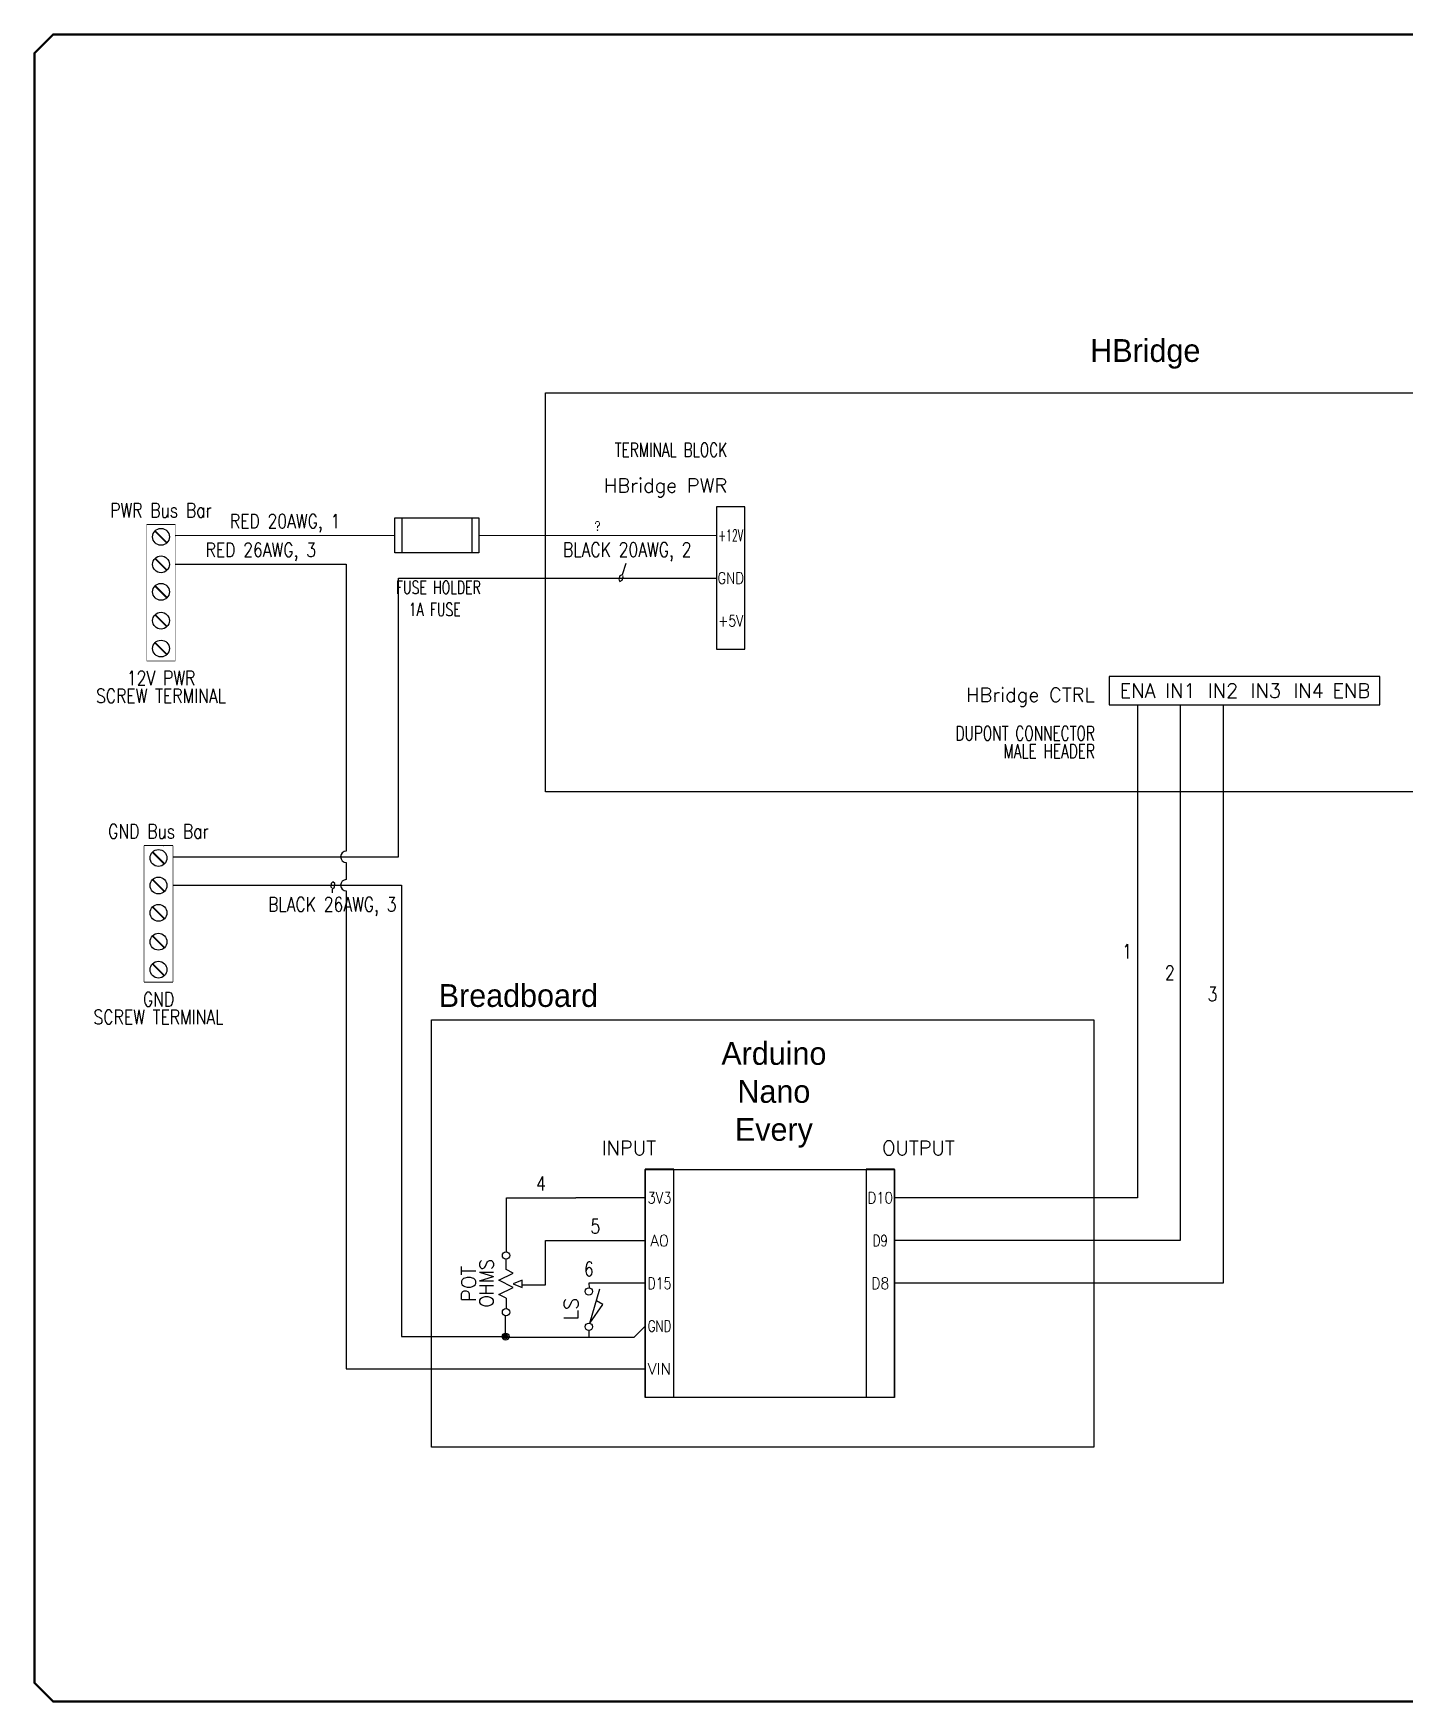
# Model space of a CAD drawing. Header units: inches. Extents: x 0 to 33.5, y 0 to 22.4.
# Drawn here: x 0.02 to 18.44, y 0.02 to 22.44 of the extents above; entities that cross this region are included whole.
import ezdxf
from ezdxf.enums import TextEntityAlignment as Align

# ---------------------------------------------------------------- set-up
doc = ezdxf.new("R2010")
doc.units = ezdxf.units.IN
doc.header["$MEASUREMENT"] = 0
doc.set_wipeout_variables(frame=1)
for name, color, linetype in [('BLACK 20AWG', 18, 'Continuous'), ('DESC', 150, 'Continuous'), ('LOC', 8, 'Continuous'), ('MISC', 7, 'Continuous'), ('RED 20AWG', 10, 'Continuous'), ('SYMS', 7, 'Continuous'), ('TAGS', 150, 'Continuous'), ('TERMS', 123, 'Continuous'), ('TITLE', 7, 'Continuous'), ('WIRENO', 76, 'Continuous'), ('WIRES', 7, 'Continuous'), ('XREF', 7, 'Continuous')]:
    doc.layers.add(name, color=color, linetype=linetype)
doc.styles.add('ITALIC', font='ITALIC')
doc.styles.add('SIMPLEX', font='SIMPLEX')
doc.styles.add('WD', font='romans.shx')

# ---------------------------------------------------------------- blocks, each defined once
blk = doc.blocks.new('NO_NUM_acade_title')
at = {"layer": 'TITLE', "const_width": 0.0312}
blk.add_lwpolyline([(30.594, 0.281), (30.594, 22.177), (30.344, 22.427), (0.281, 22.427), (0.031, 22.177), (0.031, 0.281), (0.281, 0.031), (30.344, 0.031)], close=True, dxfattribs=at)
at = {"layer": 'TITLE', "color": 1, "style": 'ITALIC'}
for tag, height, p in [('TITLE#1', 0.125, (32.156, 3.406)), ('TITLE#2', 0.125, (32.156, 3.204)), ('TITLE#3', 0.125, (32.156, 3.001)), ('TITLE#4', 0.125, (32.156, 2.799)), ('DWG#', 0.2, (32.156, 0.826))]:
    blk.add_attdef(tag, text='', height=height, dxfattribs=at).set_placement(p, align=Align.CENTER)
at = {"layer": 'TITLE', "color": 1, "style": 'SIMPLEX'}
blk.add_attdef('CAD#', (30.826, 1.958), '', height=0.0938, rotation=90, dxfattribs=at)
at = {"layer": 'TITLE', "color": 1}
for tag, p, height, style in [('ENGINEER', (31.237, 1.958), 0.0938, 'ITALIC'), ('CHKDBY', (32.424, 1.958), 0.0938, 'ITALIC'), ('JOB#', (31.464, 1.644), 0.0938, 'SIMPLEX'), ('DRAWNBY', (32.494, 1.644), 0.0938, 'ITALIC'), ('SCALE', (31.353, 1.344), 0.0938, 'SIMPLEX'), ('DATE', (32.408, 1.344), 0.0938, 'SIMPLEX'), ('SHTS', (32.532, 0.25), 0.2, 'ITALIC')]:
    blk.add_attdef(tag, p, '', height=height, dxfattribs=dict(at, style=style))
at = {"layer": 'TITLE', "color": 1, "style": 'ITALIC'}
blk.add_attdef('SH#', text='', height=0.2, dxfattribs=at).set_placement((31.881, 0.25), align=Align.RIGHT)
at = {"layer": 'TITLE', "color": 7, "flags": 9}
blk.add_attdef('WD_TB', (31.219, 0.031), '', height=0.125, dxfattribs=at)
blk = doc.blocks.new('HGND3')
for p, q in [((-0.125, 0.105), (-0.125, -1.086)), ((0.125, 0.105), (-0.125, 0.105)), ((0.125, -1.086), (0.125, 0.105)), ((-0.125, -1.086), (0.125, -1.086))]:
    blk.add_line(p, q)
at = {"style": 'WD', "width": 0.8}
for tag, p in [('INST', (0, 0.546)), ('LOC', (0, 0.39)), ('TAG1', (0, 0.234)), ('DESC1', (0, -1.239)), ('DESC2', (0, -1.395))]:
    blk.add_attdef(tag, text='', height=0.125, dxfattribs=at).set_placement(p, align=Align.MIDDLE_CENTER)
at = {"style": 'WD', "flags": 1}
for tag, p in [('ASSYCODE', (-0.125, 0.23)), ('CAT', (-0.125, 0.167)), ('MFG', (-0.125, 0.198)), ('FAMILY', (-0.125, 0.136))]:
    blk.add_attdef(tag, p, '', height=0.01, dxfattribs=at)
blk.add_wipeout([(0.125, 0.105), (0.125, -1.086), (-0.125, -1.086), (-0.125, 0.105)])
blk.add_wipeout([(0.125, 0.105), (0.125, -1.086), (-0.125, -1.086), (-0.125, 0.105)])
at = {"const_width": 0.0148}
for points in [[(0.052, -0.052), (-0.052, 0.052)], [(0.052, -0.293), (-0.052, -0.189)], [(0.052, -0.534), (-0.052, -0.43)], [(0.052, -0.787), (-0.052, -0.683)], [(0.052, -1.033), (-0.052, -0.928)]]:
    blk.add_lwpolyline(points, dxfattribs=at)
for centre in [(0, 0), (0, -0.241), (0, -0.482), (0, -0.735), (0, -0.98)]:
    blk.add_circle(centre, 0.0738)
at = {"style": 'WD'}
blk.add_text('(c) Douglas R. McAlexander', height=0.0001, dxfattribs=at).set_placement((0.041, 0.105))
at = {"style": 'WD', "flags": 1}
for tag, p in [('X4TERM01', (-0.125, 0.011)), ('X1TERM02', (0.125, 0.011)), ('X4TERM03', (-0.125, -0.239)), ('X1TERM04', (0.125, -0.239)), ('X4TERM05', (-0.125, -0.489)), ('X1TERM06', (0.125, -0.489)), ('X4TERM07', (-0.125, -0.739)), ('X1TERM08', (0.125, -0.739)), ('X4TERM09', (-0.125, -0.989)), ('X1TERM10', (0.125, -0.989))]:
    blk.add_attdef(tag, p, '', height=0.01, dxfattribs=at)
blk = doc.blocks.new('HCN1_14J_E78')
at = {"layer": 'SYMS'}
for p, q in [((0, 0.25), (-0.25, 0.25)), ((-0.25, 0.25), (-0.25, -1)), ((0, -1), (0, 0.25)), ((-0.25, -1), (0, -1))]:
    blk.add_line(p, q, dxfattribs=at)
at = {"layer": 'SYMS', "style": 'WD', "width": 0.7}
for tag, p in [('INST', (-0.156, 1)), ('LOC', (-0.156, 0.844)), ('DESC1', (-0.156, 0.688)), ('DESC2', (-0.156, 0.531))]:
    blk.add_attdef(tag, text='', height=0.125, dxfattribs=at).set_placement(p, align=Align.RIGHT)
at = {"layer": 'SYMS', "style": 'WD'}
blk.add_attdef('TAG1', text='', height=0.125, dxfattribs=at).set_placement((-0.156, 0.375), align=Align.RIGHT)
at = {"layer": 'SYMS', "style": 'WD', "width": 0.8}
blk.add_attdef('XREF', (1, 0.375), '', height=0.125, dxfattribs=at)
at = {"layer": 'SYMS', "linetype": 'Continuous', "style": 'WD', "flags": 8}
for tag, p in [('TERMDESC01J', (-0.35, 0.05)), ('TERMDESC02J', (-0.35, -0.325)), ('TERMDESC03J', (-0.35, -0.7))]:
    blk.add_attdef(tag, text='', height=0.1, dxfattribs=at).set_placement(p, align=Align.RIGHT)
at = {"layer": 'SYMS', "style": 'WD'}
for tag, p, flags in [('ACE_FLAG', (0.048, 0.146), 9), ('X4TERM01J', (-0.25, 0), 1), ('FAMILY', (0.048, 0.121), 9), ('WDBLKNAM', (0.175, 0.125), 9), ('X4TERM02J', (-0.25, -0.375), 1), ('X4TERM03J', (-0.25, -0.75), 1), ('X8LINK', (-0.125, -1.125), 1)]:
    blk.add_attdef(tag, p, '', height=0.01, dxfattribs=dict(at, flags=flags))
at = {"layer": 'SYMS', "linetype": 'Continuous', "style": 'WD', "flags": 8}
for tag, p in [('TERM01J', (-0.125, 0)), ('TERM02J', (-0.125, -0.375)), ('TERM03J', (-0.125, -0.75))]:
    blk.add_attdef(tag, text='', height=0.1, dxfattribs=at).set_placement(p, align=Align.MIDDLE_CENTER)
at = {"layer": 'SYMS', "color": 7, "style": 'WD'}
for tag, p in [('X4_TINY_DOT_DONT_REMOVE_01J', (-0.25, 0)), ('X4_TINY_DOT_DONT_REMOVE_02J', (-0.25, -0.375)), ('X4_TINY_DOT_DONT_REMOVE_03J', (-0.25, -0.75))]:
    blk.add_attdef(tag, p, '', height=0.0001, dxfattribs=at)
at = {"layer": 'SYMS', "linetype": 'Continuous', "style": 'WD', "flags": 9}
for tag, p in [('ASSYCODE', (0.046, 0.065)), ('MFG', (0.051, 0.078)), ('CAT', (0.052, 0.098))]:
    blk.add_attdef(tag, text='', height=0.01, dxfattribs=at).set_placement(p, align=Align.CENTER)
at = {"layer": 'SYMS', "linetype": 'Continuous', "style": 'WD', "flags": 8}
for tag, p in [('X4WIRE01J', (-0.35, -0.05)), ('X4WIRE02J', (-0.35, -0.425)), ('X4WIRE03J', (-0.35, -0.8))]:
    blk.add_attdef(tag, text='', height=0.1, dxfattribs=at).set_placement(p, align=Align.TOP_RIGHT)
blk = doc.blocks.new('HCN1_14J_1072')
at = {"layer": 'SYMS'}
for p, q in [((0, 0.25), (-0.25, 0.25)), ((-0.25, 0.25), (-0.25, -1.75)), ((0, -1.75), (0, 0.25)), ((-0.25, -1.75), (0, -1.75))]:
    blk.add_line(p, q, dxfattribs=at)
at = {"layer": 'SYMS', "style": 'WD', "width": 0.7}
for tag, p in [('INST', (-0.156, 1)), ('LOC', (-0.156, 0.844)), ('DESC1', (-0.156, 0.688)), ('DESC2', (-0.156, 0.531))]:
    blk.add_attdef(tag, text='', height=0.125, dxfattribs=at).set_placement(p, align=Align.RIGHT)
at = {"layer": 'SYMS', "style": 'WD'}
blk.add_attdef('TAG1', text='', height=0.125, dxfattribs=at).set_placement((-0.156, 0.375), align=Align.RIGHT)
at = {"layer": 'SYMS', "style": 'WD', "width": 0.8}
blk.add_attdef('XREF', (1, 0.375), '', height=0.125, dxfattribs=at)
at = {"layer": 'SYMS', "linetype": 'Continuous', "style": 'WD', "flags": 8}
for tag, p in [('TERMDESC01J', (-0.35, 0.05)), ('TERMDESC02J', (-0.35, -0.325)), ('TERMDESC03J', (-0.35, -0.7)), ('TERMDESC04J', (-0.35, -1.075)), ('TERMDESC05J', (-0.35, -1.45))]:
    blk.add_attdef(tag, text='', height=0.1, dxfattribs=at).set_placement(p, align=Align.RIGHT)
at = {"layer": 'SYMS', "style": 'WD'}
for tag, p, flags in [('ACE_FLAG', (0.048, 0.146), 9), ('X4TERM01J', (-0.25, 0), 1), ('FAMILY', (0.048, 0.121), 9), ('WDBLKNAM', (0.175, 0.125), 9), ('X4TERM02J', (-0.25, -0.375), 1), ('X4TERM03J', (-0.25, -0.75), 1), ('X4TERM04J', (-0.25, -1.125), 1), ('X4TERM05J', (-0.25, -1.5), 1), ('X8LINK', (-0.125, -1.875), 1)]:
    blk.add_attdef(tag, p, '', height=0.01, dxfattribs=dict(at, flags=flags))
at = {"layer": 'SYMS', "linetype": 'Continuous', "style": 'WD', "flags": 8}
for tag, p in [('TERM01J', (-0.125, 0)), ('TERM02J', (-0.125, -0.375)), ('TERM03J', (-0.125, -0.75)), ('TERM04J', (-0.125, -1.125)), ('TERM05J', (-0.125, -1.5))]:
    blk.add_attdef(tag, text='', height=0.1, dxfattribs=at).set_placement(p, align=Align.MIDDLE_CENTER)
at = {"layer": 'SYMS', "color": 7, "style": 'WD'}
for tag, p in [('X4_TINY_DOT_DONT_REMOVE_01J', (-0.25, 0)), ('X4_TINY_DOT_DONT_REMOVE_02J', (-0.25, -0.375)), ('X4_TINY_DOT_DONT_REMOVE_03J', (-0.25, -0.75)), ('X4_TINY_DOT_DONT_REMOVE_04J', (-0.25, -1.125)), ('X4_TINY_DOT_DONT_REMOVE_05J', (-0.25, -1.5))]:
    blk.add_attdef(tag, p, '', height=0.0001, dxfattribs=at)
at = {"layer": 'SYMS', "linetype": 'Continuous', "style": 'WD', "flags": 9}
for tag, p in [('ASSYCODE', (0.046, 0.065)), ('MFG', (0.051, 0.078)), ('CAT', (0.052, 0.098))]:
    blk.add_attdef(tag, text='', height=0.01, dxfattribs=at).set_placement(p, align=Align.CENTER)
at = {"layer": 'SYMS', "linetype": 'Continuous', "style": 'WD', "flags": 8}
for tag, p in [('X4WIRE01J', (-0.35, -0.05)), ('X4WIRE02J', (-0.35, -0.425)), ('X4WIRE03J', (-0.35, -0.8)), ('X4WIRE04J', (-0.35, -1.175)), ('X4WIRE05J', (-0.35, -1.55))]:
    blk.add_attdef(tag, text='', height=0.1, dxfattribs=at).set_placement(p, align=Align.TOP_RIGHT)
blk = doc.blocks.new('HCN1_11J_115A$$2')
at = {"layer": 'SYMS'}
for p, q in [((0.25, 0.25), (0, 0.25)), ((0, 0.25), (0, -1.75)), ((0.25, -1.75), (0.25, 0.25)), ((0, -1.75), (0.25, -1.75))]:
    blk.add_line(p, q, dxfattribs=at)
at = {"layer": 'DESC', "style": 'WD', "width": 0.7}
for tag, p in [('DESC1', (0.141, 0.688)), ('DESC2', (0.141, 0.531))]:
    blk.add_attdef(tag, p, '', height=0.125, dxfattribs=at)
at = {"layer": 'LOC', "style": 'WD', "width": 0.7}
for tag, p in [('INST', (0.141, 1)), ('LOC', (0.141, 0.844))]:
    blk.add_attdef(tag, p, '', height=0.125, dxfattribs=at)
at = {"layer": 'MISC', "style": 'WD'}
for tag, p, flags in [('ACE_FLAG', (0.048, 0.146), 9), ('FAMILY', (0.048, 0.121), 9), ('WDBLKNAM', (0.175, 0.125), 9), ('X1TERM01J', (0.25, 0), 1), ('X1TERM02J', (0.25, -0.375), 1), ('X1TERM03J', (0.25, -0.75), 1), ('X8LINK', (0.125, -1.875), 1)]:
    blk.add_attdef(tag, p, '', height=0.01, dxfattribs=dict(at, flags=flags))
at = {"layer": 'MISC', "style": 'WD', "flags": 9}
for tag, p in [('ASSYCODE', (0.046, 0.065)), ('MFG', (0.051, 0.078)), ('CAT', (0.052, 0.098))]:
    blk.add_attdef(tag, text='', height=0.01, dxfattribs=at).set_placement(p, align=Align.CENTER)
at = {"layer": 'MISC', "style": 'WD'}
for tag, p in [('X1_TINY_DOT_DONT_REMOVE_01J', (0.25, 0)), ('X1_TINY_DOT_DONT_REMOVE_02J', (0.25, -0.375)), ('X1_TINY_DOT_DONT_REMOVE_03J', (0.25, -0.75))]:
    blk.add_attdef(tag, p, '', height=0.0001, dxfattribs=at)
at = {"layer": 'MISC', "style": 'WD', "flags": 8}
for tag, p in [('X1WIRE01J', (0.35, -0.05)), ('X1WIRE02J', (0.35, -0.425)), ('X1WIRE03J', (0.35, -0.8))]:
    blk.add_attdef(tag, text='', height=0.1, dxfattribs=at).set_placement(p, align=Align.TOP_LEFT)
at = {"layer": 'TAGS', "style": 'WD'}
blk.add_attdef('TAG1', (0.141, 0.375), '', height=0.125, dxfattribs=at)
at = {"layer": 'TERMS', "style": 'WD', "flags": 8}
for tag, p in [('TERMDESC01J', (0.35, 0.05)), ('TERMDESC02J', (0.35, -0.325)), ('TERMDESC03J', (0.35, -0.7))]:
    blk.add_attdef(tag, p, '', height=0.1, dxfattribs=at)
for tag, p in [('TERM01J', (0.125, 0)), ('TERM02J', (0.125, -0.375)), ('TERM03J', (0.125, -0.75))]:
    blk.add_attdef(tag, text='', height=0.1, dxfattribs=at).set_placement(p, align=Align.MIDDLE_CENTER)
at = {"layer": 'XREF', "style": 'WD', "width": 0.8}
blk.add_attdef('XREF', (1, 0.375), '', height=0.125, dxfattribs=at)
blk = doc.blocks.new('HVR1TZ')
for p, q in [((-0.125, 0), (-0.217, 0)), ((-0.125, 0), (-0.094, 0.062)), ((-0.094, 0.062), (-0.031, -0.062)), ((-0.031, -0.062), (0.031, 0.062)), ((0.031, 0.062), (0.094, -0.062)), ((0.094, -0.062), (0.125, 0)), ((0.125, 0), (0.217, 0)), ((0, -0.062), (-0.031, -0.141)), ((-0.031, -0.141), (0.031, -0.141)), ((0.031, -0.141), (0, -0.062))]:
    blk.add_line(p, q)
for centre in [(-0.249, 0), (0.249, 0)]:
    blk.add_circle(centre, 0.0322)
at = {"style": 'WD'}
for tag, width, p in [('INST', 0.7, (0, 0.904)), ('LOC', 0.7, (0, 0.734)), ('DESC1', 0.7, (0, 0.578)), ('DESC2', 0.7, (0, 0.422)), ('RATING1', 0.9, (0.006, 0.109))]:
    blk.add_attdef(tag, text='', height=0.125, dxfattribs=dict(at, width=width)).set_placement(p, align=Align.CENTER)
blk.add_attdef('TAG1', text='', height=0.125, dxfattribs=at).set_placement((0, 0.266), align=Align.CENTER)
for tag, p, height, flags in [('FAMILY', (0.205, 0.324), 0.01, 9), ('X4TERM01', (-0.281, 0), 0.0125, 1), ('X2TERM01', (-0.25, 0.031), 0.0125, 1), ('X2TERM02', (0.25, 0.031), 0.0125, 1), ('X1TERM02', (0.281, 0), 0.0125, 1), ('X8TERM01', (-0.25, -0.031), 0.0125, 1), ('X8TERM03', (0, -0.141), 0.0125, 1), ('X8TERM02', (0.25, -0.031), 0.0125, 1)]:
    blk.add_attdef(tag, p, '', height=height, dxfattribs=dict(at, flags=flags))
at = {"linetype": 'Continuous', "style": 'WD', "flags": 9}
for tag, p in [('ASSYCODE', (0.219, 0.234)), ('MFG', (0.228, 0.261)), ('CAT', (0.23, 0.28))]:
    blk.add_attdef(tag, text='', height=0.01, dxfattribs=at).set_placement(p, align=Align.CENTER)
at = {"linetype": 'Continuous', "style": 'WD', "flags": 8}
blk.add_attdef('TERM01', text='', height=0.125, dxfattribs=at).set_placement((-0.344, -0.016), align=Align.TOP_RIGHT)
for tag, p in [('TERM02', (0.344, -0.016)), ('TERM03', (0.034, -0.18))]:
    blk.add_attdef(tag, text='', height=0.125, dxfattribs=at).set_placement(p, align=Align.TOP_LEFT)
at = {"style": 'WD', "width": 0.9}
blk.add_attdef('RATING2', text='', height=0.125, dxfattribs=at).set_placement((0.115, -0.344), align=Align.TOP_LEFT)
blk = doc.blocks.new('HLS11')
at = {"linetype": 'Continuous'}
for p, q in [((-0.125, -0.01), (0.041, -0.124)), ((-0.125, -0.01), (0.179, -0.097)), ((0.041, -0.124), (0.073, -0.067))]:
    blk.add_line(p, q, dxfattribs=at)
for centre in [(-0.155, 0), (0.155, 0)]:
    blk.add_circle(centre, 0.0322)
at = {"style": 'WD', "width": 0.7}
for tag, p in [('INST', (0, 0.719)), ('LOC', (0, 0.562)), ('DESC1', (0, 0.406)), ('DESC2', (0, 0.25)), ('XREF', (0, -0.299)), ('WDTAGALT', (0.006, -0.438))]:
    blk.add_attdef(tag, text='', height=0.125, dxfattribs=at).set_placement(p, align=Align.CENTER)
at = {"style": 'WD'}
blk.add_attdef('TAG1', text='', height=0.125, dxfattribs=at).set_placement((0, 0.094), align=Align.CENTER)
for tag, p, height, flags in [('X4TERM01', (-0.188, 0), 0.0125, 1), ('FAMILY', (0.038, 0.037), 0.01, 9), ('CONTACT', (0.038, 0.02), 0.01, 1), ('X1TERM02', (0.188, 0), 0.0125, 1)]:
    blk.add_attdef(tag, p, '', height=height, dxfattribs=dict(at, flags=flags))
for tag, p in [('X2LINK', (0, 0.031)), ('X8LINK', (0, -0.156))]:
    blk.add_attdef(tag, p, '', height=0.01, dxfattribs=at)
at = {"linetype": 'Continuous', "style": 'WD', "flags": 9}
for tag, p in [('CAT', (0.063, -0.007)), ('ASSYCODE', (0.062, -0.047)), ('MFG', (0.063, -0.027))]:
    blk.add_attdef(tag, text='', height=0.01, dxfattribs=at).set_placement(p, align=Align.CENTER)
at = {"linetype": 'Continuous', "style": 'WD', "flags": 8}
blk.add_attdef('TERM01', text='', height=0.125, dxfattribs=at).set_placement((-0.25, -0.031), align=Align.TOP_RIGHT)
blk.add_attdef('TERM02', text='', height=0.125, dxfattribs=at).set_placement((0.25, -0.031), align=Align.TOP_LEFT)
blk = doc.blocks.new('WDDOT')
for radius in [0.03, 0.0187, 0.00929]:
    blk.add_circle((0, 0), radius)
blk = doc.blocks.new('VCN1_18J_19FE')
at = {"layer": 'SYMS'}
for p, q in [((-0.25, 0), (-0.25, -0.25)), ((2.125, 0), (-0.25, 0)), ((2.125, -0.25), (2.125, 0)), ((-0.25, -0.25), (2.125, -0.25))]:
    blk.add_line(p, q, dxfattribs=at)
at = {"layer": 'SYMS', "style": 'WD', "width": 0.7}
for tag, p in [('INST', (-0.375, 0.094)), ('LOC', (-0.375, -0.062)), ('XREF', (-0.375, -0.391)), ('DESC1', (-0.375, -0.562)), ('DESC2', (-0.375, -0.719))]:
    blk.add_attdef(tag, text='', height=0.125, dxfattribs=at).set_placement(p, align=Align.RIGHT)
at = {"layer": 'SYMS', "style": 'WD'}
blk.add_attdef('TAG1', text='', height=0.125, dxfattribs=at).set_placement((-0.375, -0.225), align=Align.RIGHT)
at = {"layer": 'SYMS', "linetype": 'Continuous', "style": 'WD', "flags": 8}
for tag, p in [('TERM01J', (0, -0.125)), ('TERM02J', (0.375, -0.125)), ('TERM03J', (0.75, -0.125)), ('TERM04J', (1.125, -0.125)), ('TERM05J', (1.5, -0.125)), ('TERM06J', (1.875, -0.125))]:
    blk.add_attdef(tag, text='', height=0.125, dxfattribs=at).set_placement(p, align=Align.MIDDLE_CENTER)
at = {"layer": 'SYMS', "linetype": 'Continuous', "style": 'WD', "flags": 9}
for tag, p in [('ASSYCODE', (-0.068, -0.148)), ('MFG', (-0.052, -0.117)), ('CAT', (-0.05, -0.098))]:
    blk.add_attdef(tag, text='', height=0.01, dxfattribs=at).set_placement(p, align=Align.CENTER)
at = {"layer": 'SYMS', "style": 'WD'}
for tag, p, flags in [('ACE_FLAG', (-0.088, -0.027), 9), ('FAMILY', (-0.075, -0.054), 9), ('WDBLKNAM', (0.175, -0.102), 9), ('X1LINK', (2.25, -0.125), 1), ('X8TERM01J', (0, -0.25), 1), ('X8TERM02J', (0.375, -0.25), 1), ('X8TERM03J', (0.75, -0.25), 1), ('X8TERM04J', (1.125, -0.25), 1), ('X8TERM05J', (1.5, -0.25), 1), ('X8TERM06J', (1.875, -0.25), 1)]:
    blk.add_attdef(tag, p, '', height=0.01, dxfattribs=dict(at, flags=flags))
at = {"layer": 'SYMS', "color": 7, "style": 'WD'}
for tag, p in [('X8_TINY_DOT_DONT_REMOVE_01J', (0, -0.25)), ('X8_TINY_DOT_DONT_REMOVE_02J', (0.375, -0.25)), ('X8_TINY_DOT_DONT_REMOVE_03J', (0.75, -0.25)), ('X8_TINY_DOT_DONT_REMOVE_04J', (1.125, -0.25)), ('X8_TINY_DOT_DONT_REMOVE_05J', (1.5, -0.25)), ('X8_TINY_DOT_DONT_REMOVE_06J', (1.875, -0.25))]:
    blk.add_attdef(tag, p, '', height=0.0001, dxfattribs=at)
at = {"layer": 'SYMS', "linetype": 'Continuous', "style": 'WD', "flags": 8}
for tag, p in [('TERMDESC01J', (-0.05, -0.35)), ('TERMDESC02J', (0.325, -0.35)), ('TERMDESC03J', (0.7, -0.35)), ('TERMDESC04J', (1.075, -0.35)), ('TERMDESC05J', (1.45, -0.35)), ('TERMDESC06J', (1.825, -0.35))]:
    blk.add_attdef(tag, text='', height=0.1, rotation=90, dxfattribs=at).set_placement(p, align=Align.RIGHT)
for tag, p in [('X8WIRE01J', (0.05, -0.35)), ('X8WIRE02J', (0.425, -0.35)), ('X8WIRE03J', (0.8, -0.35)), ('X8WIRE04J', (1.175, -0.35)), ('X8WIRE05J', (1.55, -0.35)), ('X8WIRE06J', (1.925, -0.35))]:
    blk.add_attdef(tag, text='', height=0.1, rotation=90, dxfattribs=at).set_placement(p, align=Align.TOP_RIGHT)
blk = doc.blocks.new('WD_WNH')
at = {"linetype": 'Continuous', "style": 'WD', "width": 0.8}
blk.add_attdef('WIRENO', text='', height=0.125, dxfattribs=at).set_placement((0, 0.062), align=Align.CENTER)
at = {"style": 'WD', "flags": 1}
for tag, p in [('W01USER', (0, 0.078)), ('W02USER', (0, 0.07)), ('W03USER', (0, 0.062)), ('W04USER', (0, 0.055)), ('W05USER', (0, 0.047)), ('W06USER', (0, 0.039)), ('W07USER', (0, 0.031)), ('W08USER', (0, 0.023)), ('W09USER', (0, 0.016)), ('W10USER', (0, 0.008))]:
    blk.add_attdef(tag, text='', height=0.005, dxfattribs=at).set_placement(p, align=Align.CENTER)
blk = doc.blocks.new('WD_WNV')
at = {"linetype": 'Continuous', "style": 'WD', "width": 0.8}
blk.add_attdef('WIRENO', text='', height=0.125, dxfattribs=at).set_placement((-0.05, 0), align=Align.MIDDLE_RIGHT)
at = {"style": 'WD', "flags": 1}
for tag, p in [('W01USER', (-0.062, 0.094)), ('W02USER', (-0.062, 0.086)), ('W03USER', (-0.062, 0.078)), ('W04USER', (-0.062, 0.07)), ('W05USER', (-0.062, 0.062)), ('W06USER', (-0.062, 0.055)), ('W07USER', (-0.062, 0.047)), ('W08USER', (-0.062, 0.039)), ('W09USER', (-0.062, 0.031)), ('W10USER', (-0.062, 0.023))]:
    blk.add_attdef(tag, text='', height=0.005, dxfattribs=at).set_placement(p, align=Align.CENTER)
blk = doc.blocks.new('HFU0')
for p, q in [((-0.1875, -0.0781), (-0.1875, 0.0781)), ((-0.1875, 0.0781), (0.1875, 0.0781)), ((-0.1562, 0.0781), (-0.1562, -0.0781)), ((0.1562, 0.0781), (0.1562, -0.0781)), ((0.1875, 0.0781), (0.1875, -0.0781)), ((0.1875, -0.0781), (-0.1875, -0.0781))]:
    blk.add_line(p, q)
at = {"style": 'WD', "width": 0.7}
for tag, p in [('INST', (0, 0.3281)), ('LOC', (0, 0.1719)), ('DESC1', (0.0067, -0.2623)), ('DESC2', (0.0067, -0.419)), ('DESC3', (0, -0.5781))]:
    blk.add_attdef(tag, text='', height=0.125, dxfattribs=at).set_placement(p, align=Align.CENTER)
at = {"linetype": 'Continuous', "style": 'WD', "flags": 9}
for tag, p in [('ASSYCODE', (0.1564, 0.1179)), ('MFG', (0.1564, 0.0827)), ('CAT', (0.1564, 0.1022))]:
    blk.add_attdef(tag, text='', height=0.01, dxfattribs=at).set_placement(p, align=Align.CENTER)
at = {"style": 'WD', "flags": 1}
for tag, p in [('X4TERM01', (-0.1875, 0)), ('X1TERM02', (0.1875, 0))]:
    blk.add_attdef(tag, p, '', height=0.01, dxfattribs=at)
at = {"style": 'WD', "width": 0.7}
blk.add_attdef('RATING1', text='', height=0.0938, dxfattribs=at).set_placement((0, 0), align=Align.MIDDLE_CENTER)
at = {"linetype": 'Continuous', "style": 'WD', "width": 0.7, "flags": 8}
blk.add_attdef('TERM01', text='', height=0.1, dxfattribs=at).set_placement((-0.25, -0.0158), align=Align.TOP_RIGHT)
blk.add_attdef('TERM02', text='', height=0.1, dxfattribs=at).set_placement((0.25, -0.0158), align=Align.TOP_LEFT)

msp = doc.modelspace()

# ---------------------------------------------------------------- linework, layer by layer
msp.add_lwpolyline([(5.368, 9.19), (14.27, 9.19), (14.27, 3.447), (5.368, 3.447)], close=True)
at = {"layer": 'BLACK 20AWG'}
for p, q in [((4.921, 11.38), (4.921, 15.125)), ((4.921, 15.125), (9.197, 15.125)), ((4.962, 10.997), (4.962, 4.933)), ((4.962, 4.933), (6.362, 4.933)), ((8.086, 4.921), (6.362, 4.921))]:
    msp.add_line(p, q, dxfattribs=at)
at = {"layer": 'DESC'}
for points in [[(6.899, 17.613), (22.98, 17.613), (22.98, 12.253), (6.899, 12.253)], [(8.239, 7.18), (11.59, 7.18), (11.59, 4.117), (8.239, 4.117)]]:
    msp.add_lwpolyline(points, close=True, dxfattribs=at)
at = {"layer": 'RED 20AWG'}
for p, q in [((6, 15.695), (9.197, 15.699)), ((4.221, 15.312), (4.221, 11.457)), ((4.221, 11.304), (4.221, 11.074)), ((4.221, 10.921), (4.221, 4.5)), ((4.219, 4.5), (8.239, 4.5))]:
    msp.add_line(p, q, dxfattribs=at)
for centre in [(4.221, 11.38), (4.221, 10.997)]:
    msp.add_arc(centre, 0.0766, 90, 270, dxfattribs=at)
at = {"layer": 'WIRENO'}
for points in [[(7.979, 15.32), (7.929, 15.17), (7.899, 15.155), (7.884, 15.11), (7.899, 15.08), (7.929, 15.095), (7.944, 15.14), (7.936, 15.155)], [(4.036, 10.894), (4.038, 10.95), (4.063, 10.972), (4.065, 11.02), (4.042, 11.045), (4.017, 11.022), (4.015, 10.974), (4.026, 10.962)]]:
    msp.add_lwpolyline(points, dxfattribs=at)
at = {"layer": 'WIRES'}
for p, q in [((14.856, 13.421), (14.856, 6.798)), ((15.43, 13.421), (15.43, 6.223)), ((16.004, 13.421), (16.004, 5.649)), ((6.374, 6.073), (6.374, 6.798)), ((6.374, 6.798), (7.304, 6.798)), ((8.239, 6.798), (7.304, 6.798)), ((14.856, 6.798), (11.59, 6.798)), ((6.898, 5.63), (6.898, 6.223)), ((6.898, 6.223), (8.239, 6.223)), ((15.43, 6.223), (11.59, 6.223)), ((6.584, 5.63), (6.898, 5.63)), ((7.484, 5.649), (7.481, 5.649)), ((7.483, 5.649), (7.484, 5.59)), ((8.239, 5.649), (7.484, 5.649)), ((16.004, 5.649), (11.59, 5.649)), ((6.362, 5.067), (6.362, 5.212)), ((6.362, 4.921), (6.362, 5.067)), ((7.482, 5.016), (7.482, 4.921)), ((8.239, 5.075), (8.086, 4.921))]:
    msp.add_line(p, q, dxfattribs=at)

# ---------------------------------------------------------------- block references
msp.add_blockref('NO_NUM_acade_title', (0, 0))
at = {"layer": 'SYMS'}
ref = msp.add_blockref('HCN1_14J_E78', (9.579, 15.699), dxfattribs=dict(at, xscale=1.531451480163759, yscale=1.531451480163759, zscale=1.531451480163759))
ref.add_attrib('TAG1', 'HBridge PWR', dxfattribs={"layer": 'TAGS', "height": 0.19143, "style": 'WD'}).set_placement((9.34, 16.273), align=Align.RIGHT)
ref.add_attrib('DESC1', 'TERMINAL BLOCK', dxfattribs={"layer": 'DESC', "height": 0.19143, "style": 'WD', "width": 0.7}).set_placement((9.34, 16.752), align=Align.RIGHT)
ref.add_attrib('X4_TINY_DOT_DONT_REMOVE_01J', '.', (9.197, 15.699), dxfattribs={"layer": 'MISC', "color": 7, "height": 0.000153, "style": 'WD'})
ref.add_attrib('TERM01J', '+12V', dxfattribs={"layer": 'TERMS', "linetype": 'Continuous', "height": 0.1531, "style": 'WD', "width": 0.6, "flags": 8}).set_placement((9.388, 15.699), align=Align.MIDDLE_CENTER)
ref.add_attrib('X4_TINY_DOT_DONT_REMOVE_02J', '.', (9.197, 15.125), dxfattribs={"layer": 'MISC', "color": 7, "height": 0.000153, "style": 'WD'})
ref.add_attrib('TERM02J', 'GND', dxfattribs={"layer": 'TERMS', "linetype": 'Continuous', "height": 0.1531, "style": 'WD', "width": 0.85, "flags": 8}).set_placement((9.388, 15.125), align=Align.MIDDLE_CENTER)
ref.add_attrib('X4_TINY_DOT_DONT_REMOVE_03J', '.', (9.197, 14.55), dxfattribs={"layer": 'MISC', "color": 7, "height": 0.000153, "style": 'WD'})
ref.add_attrib('TERM03J', '+5V', dxfattribs={"layer": 'TERMS', "linetype": 'Continuous', "height": 0.1531, "style": 'WD', "width": 0.8, "flags": 8}).set_placement((9.388, 14.55), align=Align.MIDDLE_CENTER)
ref = msp.add_blockref('HFU0', (5.438, 15.699), dxfattribs=dict(at, xscale=3, yscale=3, zscale=3))
ref.add_attrib('DESC1', 'FUSE HOLDER', dxfattribs={"layer": 'DESC', "height": 0.175, "style": 'WD', "width": 0.7}).set_placement((5.458, 14.912), align=Align.CENTER)
ref.add_attrib('DESC2', '1A FUSE', dxfattribs={"layer": 'DESC', "height": 0.175, "style": 'WD', "width": 0.7}).set_placement((5.409, 14.615), align=Align.CENTER)
ref = msp.add_blockref('VCN1_18J_19FE', (14.856, 13.804), dxfattribs=dict(at, xscale=1.531451480163759, yscale=1.531451480163759, zscale=1.531451480163759))
ref.add_attrib('DESC2', 'MALE HEADER', dxfattribs={"layer": 'DESC', "height": 0.19143, "style": 'WD', "width": 0.7}).set_placement((14.281, 12.703), align=Align.RIGHT)
ref.add_attrib('DESC1', 'DUPONT CONNECTOR', dxfattribs={"layer": 'DESC', "height": 0.19143, "style": 'WD', "width": 0.7}).set_placement((14.281, 12.943), align=Align.RIGHT)
ref.add_attrib('TAG1', 'HBridge CTRL', dxfattribs={"layer": 'TAGS', "height": 0.19143, "style": 'WD'}).set_placement((14.281, 13.46), align=Align.RIGHT)
ref.add_attrib('X8_TINY_DOT_DONT_REMOVE_01J', '.', (14.856, 13.421), dxfattribs={"layer": 'MISC', "color": 7, "height": 0.000153, "style": 'WD'})
ref.add_attrib('TERM01J', 'ENA', dxfattribs={"layer": 'TERMS', "linetype": 'Continuous', "height": 0.1914, "style": 'WD', "flags": 8}).set_placement((14.856, 13.613), align=Align.MIDDLE_CENTER)
ref.add_attrib('X8_TINY_DOT_DONT_REMOVE_02J', '.', (15.43, 13.421), dxfattribs={"layer": 'MISC', "color": 7, "height": 0.000153, "style": 'WD'})
ref.add_attrib('TERM02J', 'IN1', dxfattribs={"layer": 'TERMS', "linetype": 'Continuous', "height": 0.1914, "style": 'WD', "flags": 8}).set_placement((15.43, 13.613), align=Align.MIDDLE_CENTER)
ref.add_attrib('X8_TINY_DOT_DONT_REMOVE_03J', '.', (16.004, 13.421), dxfattribs={"layer": 'MISC', "color": 7, "height": 0.000153, "style": 'WD'})
ref.add_attrib('TERM03J', 'IN2', dxfattribs={"layer": 'TERMS', "linetype": 'Continuous', "height": 0.1914, "style": 'WD', "flags": 8}).set_placement((16.004, 13.613), align=Align.MIDDLE_CENTER)
ref.add_attrib('X8_TINY_DOT_DONT_REMOVE_04J', '.', (16.579, 13.421), dxfattribs={"layer": 'MISC', "color": 7, "height": 0.000153, "style": 'WD'})
ref.add_attrib('TERM04J', 'IN3', dxfattribs={"layer": 'TERMS', "linetype": 'Continuous', "height": 0.1914, "style": 'WD', "flags": 8}).set_placement((16.579, 13.613), align=Align.MIDDLE_CENTER)
ref.add_attrib('X8_TINY_DOT_DONT_REMOVE_05J', '.', (17.153, 13.421), dxfattribs={"layer": 'MISC', "color": 7, "height": 0.000153, "style": 'WD'})
ref.add_attrib('TERM05J', 'IN4', dxfattribs={"layer": 'TERMS', "linetype": 'Continuous', "height": 0.1914, "style": 'WD', "flags": 8}).set_placement((17.153, 13.613), align=Align.MIDDLE_CENTER)
ref.add_attrib('X8_TINY_DOT_DONT_REMOVE_06J', '.', (17.727, 13.421), dxfattribs={"layer": 'MISC', "color": 7, "height": 0.000153, "style": 'WD'})
ref.add_attrib('TERM06J', 'ENB', dxfattribs={"layer": 'TERMS', "linetype": 'Continuous', "height": 0.1914, "style": 'WD', "flags": 8}).set_placement((17.727, 13.613), align=Align.MIDDLE_CENTER)
ref = msp.add_blockref('HCN1_14J_1072', (8.622, 6.798), dxfattribs=dict(at, xscale=1.531451480163759, yscale=1.531451480163759, zscale=1.531451480163759))
ref.add_attrib('TAG1', 'INPUT', dxfattribs={"layer": 'TAGS', "height": 0.1914, "style": 'WD'}).set_placement((8.383, 7.372), align=Align.RIGHT)
ref.add_attrib('X4_TINY_DOT_DONT_REMOVE_01J', '.', (8.239, 6.798), dxfattribs={"layer": 'MISC', "color": 7, "height": 0.000153, "style": 'WD'})
ref.add_attrib('TERM01J', '3V3', dxfattribs={"layer": 'TERMS', "linetype": 'Continuous', "height": 0.1531, "style": 'WD', "width": 0.85, "flags": 8}).set_placement((8.431, 6.798), align=Align.MIDDLE_CENTER)
ref.add_attrib('X4_TINY_DOT_DONT_REMOVE_02J', '.', (8.239, 6.223), dxfattribs={"layer": 'MISC', "color": 7, "height": 0.000153, "style": 'WD'})
ref.add_attrib('TERM02J', 'A0', dxfattribs={"layer": 'TERMS', "linetype": 'Continuous', "height": 0.1531, "style": 'WD', "flags": 8}).set_placement((8.431, 6.223), align=Align.MIDDLE_CENTER)
ref.add_attrib('X4_TINY_DOT_DONT_REMOVE_03J', '.', (8.239, 5.649), dxfattribs={"layer": 'MISC', "color": 7, "height": 0.000153, "style": 'WD'})
ref.add_attrib('TERM03J', 'D15', dxfattribs={"layer": 'TERMS', "linetype": 'Continuous', "height": 0.1531, "style": 'WD', "width": 0.8, "flags": 8}).set_placement((8.431, 5.649), align=Align.MIDDLE_CENTER)
ref.add_attrib('X4_TINY_DOT_DONT_REMOVE_04J', '.', (8.239, 5.075), dxfattribs={"layer": 'MISC', "color": 7, "height": 0.000153, "style": 'WD'})
ref.add_attrib('TERM04J', 'GND', dxfattribs={"layer": 'TERMS', "linetype": 'Continuous', "height": 0.1531, "style": 'WD', "width": 0.75, "flags": 8}).set_placement((8.431, 5.075), align=Align.MIDDLE_CENTER)
ref.add_attrib('X4_TINY_DOT_DONT_REMOVE_05J', '.', (8.239, 4.5), dxfattribs={"layer": 'MISC', "color": 7, "height": 0.000153, "style": 'WD'})
ref.add_attrib('TERM05J', 'VIN', dxfattribs={"layer": 'TERMS', "linetype": 'Continuous', "height": 0.1531, "style": 'WD', "flags": 8}).set_placement((8.431, 4.5), align=Align.MIDDLE_CENTER)
ref = msp.add_blockref('HCN1_11J_115A$$2', (11.207, 6.798), dxfattribs=dict(at, xscale=1.531451480163759, yscale=1.531451480163759, zscale=1.531451480163759))
ref.add_attrib('TAG1', 'OUTPUT', (11.422, 7.372), dxfattribs={"layer": 'TAGS', "height": 0.1914, "style": 'WD'})
ref.add_attrib('X1_TINY_DOT_DONT_REMOVE_01J', '.', (11.59, 6.798), dxfattribs={"layer": 'MISC', "height": 0.000153, "style": 'WD'})
ref.add_attrib('TERM01J', 'D10', dxfattribs={"layer": 'TERMS', "linetype": 'Continuous', "height": 0.1531, "style": 'WD', "width": 0.85, "flags": 8}).set_placement((11.398, 6.798), align=Align.MIDDLE_CENTER)
ref.add_attrib('X1_TINY_DOT_DONT_REMOVE_02J', '.', (11.59, 6.223), dxfattribs={"layer": 'MISC', "height": 0.000153, "style": 'WD'})
ref.add_attrib('TERM02J', 'D9', dxfattribs={"layer": 'TERMS', "linetype": 'Continuous', "height": 0.1531, "style": 'WD', "width": 0.75, "flags": 8}).set_placement((11.398, 6.223), align=Align.MIDDLE_CENTER)
ref.add_attrib('X1_TINY_DOT_DONT_REMOVE_03J', '.', (11.59, 5.649), dxfattribs={"layer": 'MISC', "height": 0.000153, "style": 'WD'})
ref.add_attrib('TERM03J', 'D8', dxfattribs={"layer": 'TERMS', "linetype": 'Continuous', "height": 0.1531, "style": 'WD', "width": 0.9, "flags": 8}).set_placement((11.398, 5.649), align=Align.MIDDLE_CENTER)
ref = msp.add_blockref('HVR1TZ', (6.368, 5.642), dxfattribs=dict(at, xscale=1.531451480163759, yscale=1.531451480163759, zscale=1.531451480163759, rotation=90))
ref.add_attrib('RATING1', 'OHMS', dxfattribs={"layer": 'MISC', "height": 0.1914, "rotation": 90, "style": 'WD', "width": 0.9}).set_placement((6.201, 5.651), align=Align.CENTER)
ref.add_attrib('TAG1', 'POT', dxfattribs={"layer": 'TAGS', "height": 0.1914, "rotation": 90, "style": 'WD'}).set_placement((5.962, 5.642), align=Align.CENTER)
ref = msp.add_blockref('HLS11', (7.481, 5.303), dxfattribs=dict(at, xscale=1.531451480163759, yscale=1.531451480163759, zscale=1.531451480163759, rotation=90))
ref.add_attrib('TAG1', 'LS', dxfattribs={"layer": 'TAGS', "height": 0.1914, "rotation": 90, "style": 'WD'}).set_placement((7.337, 5.303), align=Align.CENTER)
at = {"layer": 'SYMS', "xscale": 1.531451480163759, "yscale": 1.531451480163759, "zscale": 1.531451480163759}
msp.add_blockref('WDDOT', (6.362, 4.933), dxfattribs=at)
at = {"layer": 'WIRENO'}
ref = msp.add_blockref('WD_WNH', (7.598, 15.697), dxfattribs=at)
ref.add_attrib('WIRENO', '?', dxfattribs={"linetype": 'Continuous', "height": 0.125, "style": 'WD', "width": 0.8}).set_placement((7.598, 15.76), align=Align.CENTER)
ref = msp.add_blockref('WD_WNH', (7.914, 15.125), dxfattribs=dict(at, xscale=1.531451480163759, yscale=1.531451480163759, zscale=1.531451480163759))
ref.add_attrib('WIRENO', 'BLACK 20AWG, 2', dxfattribs={"linetype": 'Continuous', "height": 0.19143, "style": 'WD', "width": 0.8}).set_placement((7.997, 15.411), align=Align.CENTER)
ref = msp.add_blockref('WD_WNH', (4.04, 10.997), dxfattribs=dict(at, xscale=1.531451480163759, yscale=1.531451480163759, zscale=1.531451480163759))
ref.add_attrib('WIRENO', 'BLACK 26AWG, 3', dxfattribs={"linetype": 'Continuous', "height": 0.19143, "style": 'WD', "width": 0.8}).set_placement((4.033, 10.645), align=Align.CENTER)
ref = msp.add_blockref('WD_WNV', (14.856, 10.109), dxfattribs=dict(at, xscale=1.531451480163759, yscale=1.531451480163759, zscale=1.531451480163759))
ref.add_attrib('WIRENO', '1', dxfattribs={"linetype": 'Continuous', "height": 0.191, "style": 'WD', "width": 0.8}).set_placement((14.779, 10.109), align=Align.MIDDLE_RIGHT)
ref = msp.add_blockref('WD_WNV', (15.43, 9.822), dxfattribs=dict(at, xscale=1.531451480163759, yscale=1.531451480163759, zscale=1.531451480163759))
ref.add_attrib('WIRENO', '2', dxfattribs={"linetype": 'Continuous', "height": 0.191, "style": 'WD', "width": 0.8}).set_placement((15.354, 9.822), align=Align.MIDDLE_RIGHT)
ref = msp.add_blockref('WD_WNV', (16.004, 9.535), dxfattribs=dict(at, xscale=1.531451480163759, yscale=1.531451480163759, zscale=1.531451480163759))
ref.add_attrib('WIRENO', '3', dxfattribs={"linetype": 'Continuous', "height": 0.191, "style": 'WD', "width": 0.8}).set_placement((15.928, 9.535), align=Align.MIDDLE_RIGHT)
ref = msp.add_blockref('WD_WNH', (6.839, 6.798), dxfattribs=dict(at, xscale=1.531451480163759, yscale=1.531451480163759, zscale=1.531451480163759))
ref.add_attrib('WIRENO', '4', dxfattribs={"linetype": 'Continuous', "height": 0.191, "style": 'WD', "width": 0.8}).set_placement((6.839, 6.894), align=Align.CENTER)
ref = msp.add_blockref('WD_WNH', (7.569, 6.223), dxfattribs=dict(at, xscale=1.531451480163759, yscale=1.531451480163759, zscale=1.531451480163759))
ref.add_attrib('WIRENO', '5', dxfattribs={"linetype": 'Continuous', "height": 0.191, "style": 'WD', "width": 0.8}).set_placement((7.569, 6.319), align=Align.CENTER)
ref = msp.add_blockref('WD_WNH', (7.482, 5.649), dxfattribs=dict(at, xscale=1.531451480163759, yscale=1.531451480163759, zscale=1.531451480163759))
ref.add_attrib('WIRENO', '6', dxfattribs={"linetype": 'Continuous', "height": 0.191, "style": 'WD', "width": 0.8}).set_placement((7.482, 5.745), align=Align.CENTER)

# ---------------------------------------------------------------- texts
at = {"insert": (5.464, 9.669), "char_height": 0.3063, "attachment_point": 1}
msp.add_mtext_dynamic_manual_height_columns('Breadboard', width=1.8186, gutter_width=1.531, heights=[0], dxfattribs=at)
at = {"layer": 'DESC', "attachment_point": 1}
for s, width, insert, char_height in [('HBridge', 1.58078, (14.22, 18.335), 0.3063), ('\\pxqc;Arduino\\PNano\\PEvery', 1.34002, (9.298, 8.891), 0.30629)]:
    msp.add_mtext_dynamic_manual_height_columns(s, width=width, gutter_width=1.531, heights=[0], dxfattribs=dict(at, insert=insert, char_height=char_height))

# ---------------------------------------------------------------- next in the draw order: block references
at = {"layer": 'SYMS'}
ref = msp.add_blockref('HGND3', (1.731, 15.678), dxfattribs=dict(at, xscale=1.531451480163759, yscale=1.531451480163759, zscale=1.531451480163759))
ref.add_attrib('TAG1', 'PWR Bus Bar', dxfattribs={"layer": 'TAGS', "height": 0.19143, "style": 'WD', "width": 0.8}).set_placement((1.731, 16.036), align=Align.MIDDLE_CENTER)
ref.add_attrib('DESC1', '12V PWR', dxfattribs={"layer": 'DESC', "height": 0.1914, "style": 'WD', "width": 0.8}).set_placement((1.732, 13.781), align=Align.MIDDLE_CENTER)
ref.add_attrib('DESC2', 'SCREW TERMINAL', dxfattribs={"layer": 'DESC', "height": 0.19143, "style": 'WD', "width": 0.8}).set_placement((1.731, 13.542), align=Align.MIDDLE_CENTER)
ref = msp.add_blockref('HGND3', (1.697, 11.364), dxfattribs=dict(at, xscale=1.531451480163759, yscale=1.531451480163759, zscale=1.531451480163759))
ref.add_attrib('TAG1', 'GND Bus Bar', dxfattribs={"layer": 'TAGS', "height": 0.19143, "style": 'WD', "width": 0.8}).set_placement((1.697, 11.722), align=Align.MIDDLE_CENTER)
ref.add_attrib('DESC1', 'GND', dxfattribs={"layer": 'DESC', "height": 0.1914, "style": 'WD', "width": 0.8}).set_placement((1.698, 9.466), align=Align.MIDDLE_CENTER)
ref.add_attrib('DESC2', 'SCREW TERMINAL', dxfattribs={"layer": 'DESC', "height": 0.19143, "style": 'WD', "width": 0.8}).set_placement((1.697, 9.227), align=Align.MIDDLE_CENTER)

# ---------------------------------------------------------------- next in the draw order: linework, layer by layer
at = {"layer": 'BLACK 20AWG'}
for p, q in [((1.889, 11.38), (4.921, 11.38)), ((1.889, 10.997), (4.962, 10.997))]:
    msp.add_line(p, q, dxfattribs=at)
at = {"layer": 'RED 20AWG'}
for p, q in [((1.923, 15.695), (4.875, 15.699)), ((1.923, 15.312), (4.221, 15.312))]:
    msp.add_line(p, q, dxfattribs=at)

# ---------------------------------------------------------------- next in the draw order: block references
at = {"layer": 'WIRENO'}
ref = msp.add_blockref('WD_WNH', (3.399, 15.697), dxfattribs=dict(at, xscale=1.531451480163759, yscale=1.531451480163759, zscale=1.531451480163759))
ref.add_attrib('WIRENO', 'RED 20AWG, 1', dxfattribs={"linetype": 'Continuous', "height": 0.19143, "style": 'WD', "width": 0.8}).set_placement((3.399, 15.793), align=Align.CENTER)
ref = msp.add_blockref('WD_WNH', (3.072, 15.312), dxfattribs=dict(at, xscale=1.531451480163759, yscale=1.531451480163759, zscale=1.531451480163759))
ref.add_attrib('WIRENO', 'RED 26AWG, 3', dxfattribs={"linetype": 'Continuous', "height": 0.19143, "style": 'WD', "width": 0.8}).set_placement((3.072, 15.408), align=Align.CENTER)

doc.saveas('drawing.dxf')
